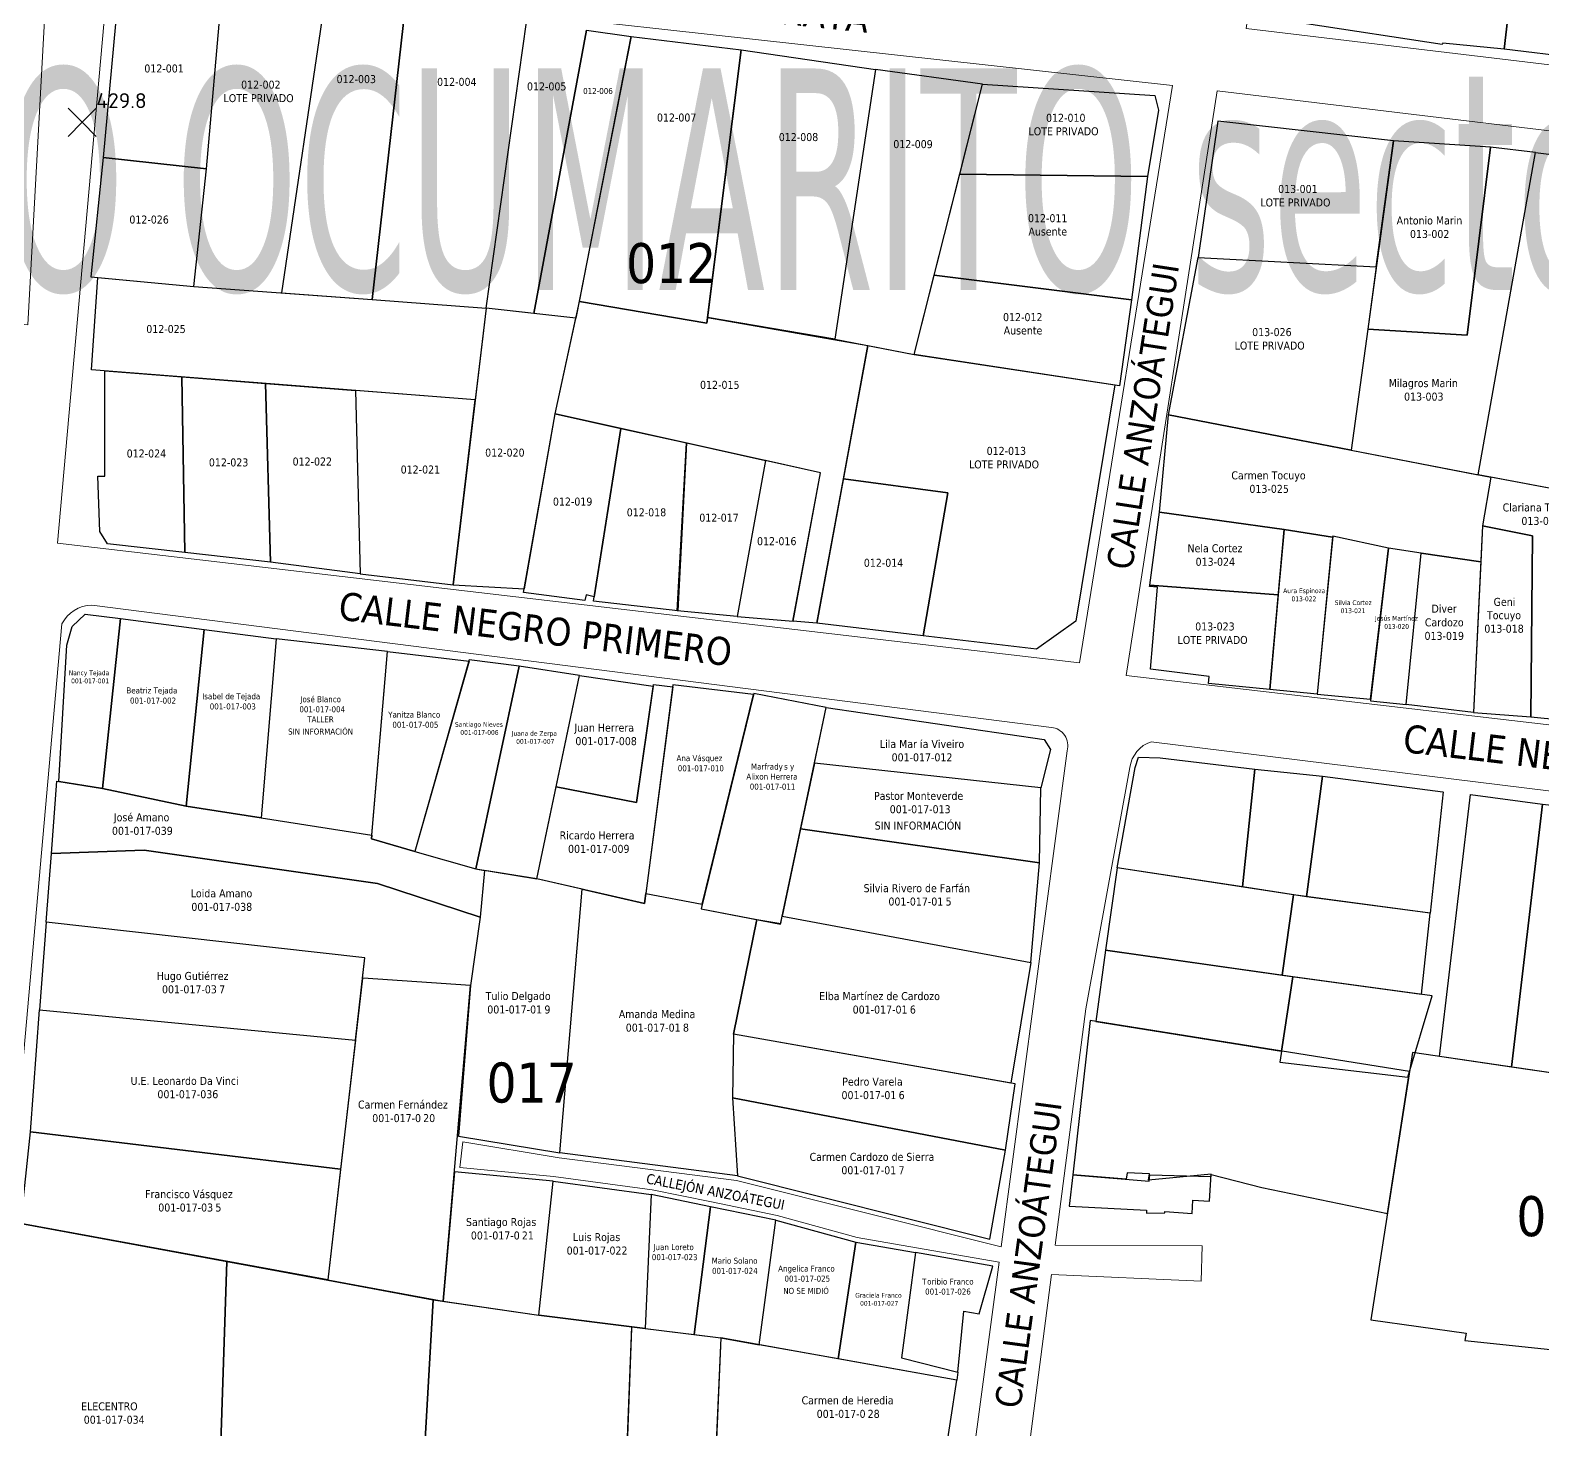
# Model space of a CAD drawing. Header units: metres. Extents: x 2 to 659295185, y -28 to 1124222152.
# Drawn here: x 658789.8 to 658978.8, y 1124504.1 to 1124679 of the extents above; entities that cross this region are included whole.
import ezdxf

# ---------------------------------------------------------------- set-up
doc = ezdxf.new("R2010")
doc.units = ezdxf.units.M
doc.header["$MEASUREMENT"] = 0
doc.layers.get('0').update_dxf_attribs({"linetype": 'CONTINUOUS'})
for name, color, linetype in [('CALLES', 1, 'CONTINUOUS'), ('MANZANA', 30, 'CONTINUOUS'), ('Numero de manzana', 6, 'CONTINUOUS'), ('Parcelas', 140, 'CONTINUOUS'), ('PUNTO-ELEV', 7, 'CONTINUOUS'), ('TEXTOS', 7, 'CONTINUOUS')]:
    doc.layers.add(name, color=color, linetype=linetype)
doc.styles.add('SIMPLEX', font='SIMPLEX', dxfattribs={"width": 1.33})
doc.styles.get("Standard").update_dxf_attribs({"font": 'tahoma.ttf'})

# ---------------------------------------------------------------- blocks, each defined once
blk = doc.blocks.new('SPOTX')
for points in [[(-0.707, -0.707), (0, 0), (0.707, 0.707)], [(0.707, -0.707), (0, 0), (-0.707, 0.707)]]:
    blk.add_lwpolyline(points)

msp = doc.modelspace()

# ---------------------------------------------------------------- linework, layer by layer
at = {"layer": 'MANZANA', "linetype": 'Continuous', "lineweight": 15}
for points in [[(659070.633, 1124663.833), (659075.671, 1124752.697), (658954.07, 1124766.975), (658941.758, 1124679.251), (659070.633, 1124663.833)], [(658723.969, 1124694.177), (658791.945, 1124687.192), (658789.484, 1124642.183), (658721.53, 1124649.97), (658723.969, 1124694.177)], [(658723.969, 1124694.177), (658791.945, 1124687.192), (658789.484, 1124642.183), (658721.53, 1124649.97), (658723.969, 1124694.177)], [(658799.599, 1124686.804), (658932.573, 1124672.123), (658920.936, 1124599.938), (658793.186, 1124614.919), (658799.599, 1124686.804)], [(658938.12, 1124671.441), (659067.632, 1124655.846), (659063.158, 1124582.453), (658926.745, 1124598.365), (658938.12, 1124671.441)]]:
    msp.add_lwpolyline(points, dxfattribs=at)
msp.add_lwpolyline([(658919.3949, 1124588.9652), (658911.1302, 1124526.9494), (658878.0571, 1124535.2641), (658855.914, 1124538.1079), (658843.8451, 1124540.093), (658843.4756, 1124536.898), (658855.212, 1124535.7703), (658867.5185, 1124534.0835), (658874.9355, 1124532.5717), (658883.1378, 1124530.8997), (658893.128, 1124528.1245), (658900.5398, 1124526.8487), (658910.8752, 1124525.0353), (658904.2331, 1124475.1952, -0.42318416), (658903.1075, 1124474.3177), (658786.1198, 1124487.7066, -0.44217942), (658783.587, 1124490.8139), (658793.764, 1124604.8111, -0.28488497), (658797.485, 1124607.158), (658917.4138, 1124591.8888, -0.46506484), (658919.3949, 1124588.9652)], format="xyb", dxfattribs=at)
msp.add_lwpolyline([(658927.2284, 1124586.8755, -0.28617936), (658929.8975, 1124590.0965), (659060.9441, 1124573.8964), (659063.1476, 1124569.745), (659058.4831, 1124461.9178, -0.29082642), (659055.7547, 1124458.9376), (658974.267, 1124466.351), (658913.1992, 1124473.0647, -0.337282), (658911.2085, 1124475.5969), (658917.4144, 1124523.5024), (658936.1167, 1124522.6755), (658936.2646, 1124527.1074), (658917.8917, 1124527.1873), (658921.7176, 1124556.7207)], format="xyb", close=True, dxfattribs=at)
at = {"layer": 'Parcelas', "lineweight": -2}
for p, q in [((658811.813, 1124661.7067), (658813.8191, 1124684.5186)), ((658826.5557, 1124682.5304), (658821.1847, 1124646.1807)), ((658973.9993, 1124676.6669), (658974.876, 1124683.9947)), ((658974.876, 1124683.9947), (658973.9993, 1124676.6669)), ((658832.5105, 1124645.3428), (658836.6599, 1124681.8074)), ((658836.6599, 1124681.8074), (658832.5105, 1124645.3428)), ((658800.4712, 1124679.8295), (658798.8905, 1124663.1241)), ((658846.771, 1124644.2808), (658851.8057, 1124680.028)), ((658846.771, 1124644.2808), (658851.8057, 1124680.028)), ((658859.3362, 1124679.0131), (658852.7543, 1124643.617)), ((658852.7543, 1124643.617), (658859.3362, 1124679.0131)), ((658859.3362, 1124679.0131), (658864.8798, 1124678.2205)), ((658966.2726, 1124677.2457), (658949.3144, 1124679.803)), ((658864.8798, 1124678.2205), (658857.9822, 1124643.037)), ((658858.4313, 1124645.1331), (658864.8798, 1124678.2205)), ((658864.8798, 1124678.2205), (658878.6292, 1124676.5541)), ((658966.3327, 1124677.3832), (658966.2726, 1124677.2457)), ((658973.9993, 1124676.6669), (658966.3327, 1124677.3832)), ((658988.2485, 1124674.8867), (658973.9993, 1124676.6669)), ((658878.6292, 1124676.5541), (658874.3615, 1124642.4098)), ((658874.4483, 1124643.1044), (658878.6292, 1124676.5541)), ((658878.6292, 1124676.5541), (658895.4513, 1124674.101)), ((658895.4513, 1124674.101), (658890.3689, 1124640.392)), ((658895.4513, 1124674.101), (658890.3689, 1124640.392)), ((658908.8266, 1124672.2704), (658895.4513, 1124674.101)), ((658900.2771, 1124638.4854), (658908.8266, 1124672.2704)), ((658905.9837, 1124661.0363), (658908.8266, 1124672.2704)), ((658908.8266, 1124672.2704), (658930.3338, 1124670.8747)), ((658930.3338, 1124670.8747), (658930.802, 1124669.0333)), ((658930.802, 1124669.0333), (658929.4356, 1124660.7452)), ((658938.2115, 1124667.6687), (658935.7709, 1124650.5922)), ((658960.163, 1124665.1986), (658938.2115, 1124667.6687)), ((658960.163, 1124665.1986), (658956.9692, 1124641.6644)), ((658958.0232, 1124649.4314), (658960.163, 1124665.1986)), ((658972.2859, 1124664.3887), (658960.163, 1124665.1986)), ((658969.3762, 1124640.9083), (658972.2859, 1124664.3887)), ((658972.2859, 1124664.3887), (658969.3762, 1124640.9083)), ((658970.7464, 1124623.4624), (658977.9406, 1124663.7552)), ((658970.7464, 1124623.4624), (658977.9406, 1124663.7552)), ((658977.9406, 1124663.7552), (658972.2859, 1124664.3887)), ((658977.9406, 1124663.7552), (658998.7663, 1124661.0553)), ((658798.8905, 1124663.1241), (658797.3484, 1124648.2036)), ((658811.813, 1124661.7067), (658798.8905, 1124663.1241)), ((658798.8905, 1124663.1241), (658811.813, 1124661.7067)), ((658810.2414, 1124646.9903), (658811.813, 1124661.7067)), ((658902.7843, 1124648.393), (658905.9837, 1124661.0363)), ((658905.9837, 1124661.0363), (658929.4356, 1124660.7452)), ((658929.4356, 1124660.7452), (658905.9837, 1124661.0363)), ((658929.4356, 1124660.7452), (658927.4452, 1124645.3332)), ((658932.0476, 1124630.9418), (658935.7709, 1124650.5922)), ((658935.7709, 1124650.5922), (658958.0232, 1124649.4314)), ((658935.7709, 1124650.5922), (658958.0232, 1124649.4314)), ((658900.2771, 1124638.4854), (658902.7843, 1124648.393)), ((658927.4452, 1124645.3332), (658902.7843, 1124648.393)), ((658902.7843, 1124648.393), (658927.4452, 1124645.3332)), ((658958.0232, 1124649.4314), (658956.9692, 1124641.6644)), ((658797.3484, 1124648.2036), (658810.2414, 1124646.9903)), ((658797.4357, 1124636.5671), (658798.2625, 1124648.1176)), ((658798.2625, 1124648.1176), (658810.2414, 1124646.9903)), ((658810.2414, 1124646.9903), (658832.5105, 1124645.3428)), ((658821.1847, 1124646.1807), (658832.5105, 1124645.3428)), ((658832.5105, 1124645.3428), (658846.771, 1124644.2808)), ((658832.5105, 1124645.3428), (658846.771, 1124644.2808)), ((658855.419, 1124631.0752), (658858.4313, 1124645.1331)), ((658858.4313, 1124645.1331), (658874.3615, 1124642.4098)), ((658874.3615, 1124642.4098), (658858.4313, 1124645.1331)), ((658927.4452, 1124645.3332), (658925.9428, 1124634.5877)), ((658846.771, 1124644.2808), (658842.666, 1124609.7141)), ((658846.771, 1124644.2808), (658845.409, 1124632.8118)), ((658852.7543, 1124643.617), (658846.771, 1124644.2808)), ((658857.9822, 1124643.037), (658846.771, 1124644.2808)), ((658857.9822, 1124643.037), (658852.7543, 1124643.617)), ((658855.419, 1124631.0752), (658857.9822, 1124643.037)), ((658874.3615, 1124642.4098), (658874.4483, 1124643.1044)), ((658874.4483, 1124643.1044), (658894.4859, 1124639.5997)), ((658890.3689, 1124640.392), (658874.4483, 1124643.1044)), ((658956.9692, 1124641.6644), (658954.8997, 1124626.5251)), ((658956.9692, 1124641.6644), (658954.8997, 1124626.5251)), ((658956.9692, 1124641.6644), (658969.3762, 1124640.9083)), ((658969.3762, 1124640.9083), (658956.9692, 1124641.6644)), ((658894.4859, 1124639.5997), (658888.1015, 1124604.8951)), ((658890.3689, 1124640.392), (658900.2771, 1124638.4854)), ((658891.4551, 1124622.9624), (658894.4859, 1124639.5997)), ((658894.4859, 1124639.5997), (658900.2771, 1124638.4854)), ((658900.2771, 1124638.4854), (658925.3496, 1124634.6778)), ((658925.9428, 1124634.5877), (658900.2771, 1124638.4854)), ((658845.409, 1124632.8118), (658797.4357, 1124636.5671)), ((658799.1097, 1124623.2661), (658799.1097, 1124636.4361)), ((658799.1097, 1124636.4361), (658808.7302, 1124635.683)), ((658808.7302, 1124635.683), (658809.1057, 1124613.7262)), ((658808.7302, 1124635.683), (658819.1783, 1124634.8651)), ((658809.1057, 1124613.7262), (658808.7302, 1124635.683)), ((658819.1783, 1124634.8651), (658819.8185, 1124612.5243)), ((658819.8185, 1124612.5243), (658819.1783, 1124634.8651)), ((658819.1783, 1124634.8651), (658830.4547, 1124633.9824)), ((658830.4547, 1124633.9824), (658831.027, 1124611.0895)), ((658845.409, 1124632.8118), (658830.4547, 1124633.9824)), ((658830.4547, 1124633.9824), (658831.027, 1124611.0895)), ((658925.3496, 1124634.6778), (658920.4643, 1124605.1796)), ((658842.666, 1124609.7141), (658845.409, 1124632.8118)), ((658851.4574, 1124608.7602), (658855.419, 1124631.0752)), ((658851.5519, 1124609.211), (658855.419, 1124631.0752)), ((658855.419, 1124631.0752), (658863.6003, 1124629.2561)), ((658888.5503, 1124623.7085), (658855.419, 1124631.0752)), ((658930.9208, 1124618.794), (658932.0476, 1124630.9418)), ((658954.8997, 1124626.5251), (658932.0476, 1124630.9418)), ((658932.0476, 1124630.9418), (658972.3518, 1124623.1521)), ((658860.2036, 1124607.6736), (658863.6003, 1124629.2561)), ((658863.6003, 1124629.2561), (658860.2851, 1124608.1881)), ((658863.6003, 1124629.2561), (658871.8009, 1124627.4327)), ((658870.6479, 1124606.4607), (658871.8009, 1124627.4327)), ((658871.8009, 1124627.4327), (658870.7231, 1124606.4568)), ((658871.8009, 1124627.4327), (658881.6957, 1124625.2326)), ((658954.8997, 1124626.5251), (658970.7464, 1124623.4624)), ((658881.6957, 1124625.2326), (658878.159, 1124605.7406)), ((658881.6957, 1124625.2326), (658878.159, 1124605.7406)), ((658888.5503, 1124623.7085), (658881.6957, 1124625.2326)), ((658885.1146, 1124605.175), (658888.5503, 1124623.7085)), ((658885.1355, 1124605.1704), (658888.5503, 1124623.7085)), ((658798.2497, 1124623.2661), (658799.1097, 1124623.2661)), ((658798.475, 1124616.3698), (658798.2497, 1124623.2661)), ((658888.1015, 1124604.8951), (658891.4551, 1124622.9624)), ((658904.4951, 1124621.1888), (658891.4551, 1124622.9624)), ((658891.4551, 1124622.9624), (658904.4951, 1124621.1888)), ((658995.721, 1124618.7246), (658970.7464, 1124623.4624)), ((658972.3518, 1124623.1521), (658971.3135, 1124617.0638)), ((658972.3518, 1124623.1521), (658971.3135, 1124617.0638)), ((658984.8986, 1124620.775), (658972.3518, 1124623.1521)), ((658901.3794, 1124603.3285), (658904.4951, 1124621.1888)), ((658904.4951, 1124621.1888), (658901.3794, 1124603.3285)), ((658929.7227, 1124609.6723), (658930.9208, 1124618.794)), ((658946.492, 1124616.6356), (658930.9208, 1124618.794)), ((658930.9208, 1124618.794), (658946.492, 1124616.6356)), ((658799.4661, 1124614.8077), (658798.475, 1124616.3698)), ((658944.7174, 1124596.6241), (658946.492, 1124616.6356)), ((658946.492, 1124616.6356), (658945.7668, 1124608.4577)), ((658952.5616, 1124615.6449), (658946.492, 1124616.6356)), ((658946.492, 1124616.6356), (658952.5616, 1124615.6449)), ((658971.3135, 1124617.0638), (658970.1743, 1124593.7616)), ((658971.3135, 1124617.0638), (658971.0936, 1124612.5665)), ((658977.5379, 1124615.8069), (658971.3135, 1124617.0638)), ((658971.3135, 1124617.0638), (658977.5379, 1124615.8069)), ((658809.1057, 1124613.7262), (658799.4661, 1124614.8077)), ((658952.5719, 1124615.7744), (658950.6495, 1124596.0479)), ((658952.5616, 1124615.6449), (658950.6495, 1124596.0479)), ((658952.5719, 1124615.7744), (658952.5616, 1124615.6449)), ((658959.5291, 1124614.2745), (658952.5719, 1124615.7744)), ((658959.5291, 1124614.2745), (658952.5719, 1124615.7744)), ((658959.5291, 1124614.2745), (658957.2975, 1124595.2248)), ((658957.3184, 1124595.4035), (658959.5291, 1124614.2745)), ((658963.6346, 1124613.6682), (658959.5291, 1124614.2745)), ((658963.6346, 1124613.6682), (658959.5291, 1124614.2745)), ((658977.3329, 1124593.2075), (658977.5379, 1124615.8069)), ((658977.5379, 1124615.8069), (658977.3329, 1124593.2075)), ((658819.8185, 1124612.5243), (658809.1057, 1124613.7262)), ((658831.027, 1124611.0895), (658819.8185, 1124612.5243)), ((658961.7535, 1124594.7615), (658963.6346, 1124613.6682)), ((658961.7535, 1124594.7615), (658963.6346, 1124613.6682)), ((658971.0936, 1124612.5665), (658963.6346, 1124613.6682)), ((658963.6346, 1124613.6682), (658971.0936, 1124612.5665)), ((658971.0936, 1124612.5665), (658970.1743, 1124593.7616)), ((658831.027, 1124611.0895), (658842.666, 1124609.7141)), ((658842.666, 1124609.7141), (658851.5519, 1124609.211)), ((658859.1289, 1124607.7287), (658851.4574, 1124608.7602)), ((658929.6889, 1124609.5057), (658929.7227, 1124609.6723)), ((658930.6751, 1124609.4187), (658929.6889, 1124609.5057)), ((658929.7227, 1124609.6723), (658945.7668, 1124608.4577)), ((658945.7668, 1124608.4577), (658929.7227, 1124609.6723)), ((658929.7859, 1124599.1772), (658930.6751, 1124609.4187)), ((658859.257, 1124608.4474), (658859.1289, 1124607.7287)), ((658860.2851, 1124608.1881), (658859.257, 1124608.4474)), ((658870.7231, 1124606.4568), (658860.2036, 1124607.6736)), ((658945.7668, 1124608.4577), (658944.7174, 1124596.6241)), ((658795.017, 1124604.4859), (658796.66, 1124606.0522)), ((658796.66, 1124606.0522), (658801.074, 1124605.4877)), ((658798.8091, 1124584.2582), (658801.074, 1124605.4877)), ((658801.074, 1124605.4877), (658798.8091, 1124584.2582)), ((658801.074, 1124605.4877), (658811.5351, 1124604.121)), ((658878.159, 1124605.7406), (658870.6479, 1124606.4607)), ((658878.159, 1124605.7406), (658885.1355, 1124605.1704)), ((658888.1015, 1124604.8951), (658885.1146, 1124605.175)), ((658901.3794, 1124603.3285), (658888.1015, 1124604.8951)), ((658920.4643, 1124605.1796), (658915.5504, 1124601.6503)), ((658794.3598, 1124602.1568), (658795.017, 1124604.4859)), ((658809.2758, 1124582.0363), (658811.5351, 1124604.121)), ((658811.5351, 1124604.121), (658809.2758, 1124582.0363)), ((658811.5351, 1124604.121), (658820.5287, 1124602.9461)), ((658820.5287, 1124602.9461), (658818.6626, 1124580.5738)), ((658820.5287, 1124602.9461), (658818.6626, 1124580.5738)), ((658834.4442, 1124601.3858), (658820.5287, 1124602.9461)), ((658915.5504, 1124601.6503), (658901.3794, 1124603.3285)), ((658793.3794, 1124585.135), (658794.3598, 1124602.1568)), ((658832.4576, 1124577.9699), (658834.4442, 1124601.3858)), ((658832.4957, 1124578.4185), (658834.4442, 1124601.3858)), ((658834.4442, 1124601.3858), (658844.6516, 1124600.1665)), ((658834.4442, 1124601.3858), (658844.6516, 1124600.1665)), ((658844.6634, 1124600.3161), (658837.8734, 1124576.3597)), ((658844.6516, 1124600.1665), (658837.8742, 1124576.3626)), ((658850.913, 1124599.5207), (658844.6634, 1124600.3161)), ((658850.913, 1124599.5207), (658845.4721, 1124574.1987)), ((658845.4721, 1124574.1987), (658850.913, 1124599.5207)), ((658858.4485, 1124598.389), (658850.913, 1124599.5207)), ((658937.125, 1124598.2296), (658929.7859, 1124599.1772)), ((658853.1014, 1124572.955), (658858.4485, 1124598.389)), ((658855.5167, 1124584.4439), (658858.4485, 1124598.389)), ((658858.4485, 1124598.389), (658867.6466, 1124597.0165)), ((658865.5633, 1124582.5154), (658867.6822, 1124597.264)), ((658867.6822, 1124597.264), (658870.0943, 1124596.9696)), ((658937.0539, 1124597.3726), (658937.125, 1124598.2296)), ((658944.7174, 1124596.6241), (658937.0539, 1124597.3726)), ((658867.6466, 1124597.0165), (658865.5633, 1124582.5154)), ((658870.0943, 1124596.9696), (658866.5566, 1124569.8897)), ((658870.1267, 1124597.2175), (658866.7185, 1124571.1291)), ((658880.2006, 1124595.9769), (658870.1267, 1124597.2175)), ((658880.2315, 1124596.1032), (658873.6483, 1124569.1968)), ((658873.7909, 1124569.7797), (658880.2006, 1124595.9769)), ((658889.2655, 1124594.3637), (658880.2315, 1124596.1032)), ((658950.6495, 1124596.0479), (658944.7174, 1124596.6241)), ((658950.6495, 1124596.0479), (658957.3184, 1124595.4035)), ((658883.5699, 1124567.3067), (658889.2655, 1124594.3637)), ((658887.7989, 1124587.3964), (658889.2655, 1124594.3637)), ((658889.2655, 1124594.3637), (658916.5174, 1124590.3901)), ((658957.2975, 1124595.2248), (658961.7535, 1124594.7615)), ((658970.1743, 1124593.7616), (658961.7535, 1124594.7615)), ((658970.1743, 1124593.7616), (658977.3329, 1124593.2075)), ((658977.3329, 1124593.2075), (658981.1129, 1124592.8182)), ((658916.5174, 1124590.3901), (658917.2983, 1124589.1094)), ((658917.2983, 1124589.1094), (658916.0844, 1124584.3415)), ((658927.8753, 1124586.8621), (658928.3175, 1124588.1694)), ((658928.3175, 1124588.1694), (658930.9962, 1124588.0851)), ((658930.9962, 1124588.0851), (658942.8504, 1124586.6563)), ((658887.7989, 1124587.3964), (658886.0727, 1124579.1961)), ((658916.0844, 1124584.3415), (658887.7989, 1124587.3964)), ((658916.0844, 1124584.3415), (658887.7989, 1124587.3964)), ((658925.6466, 1124574.3287), (658927.8753, 1124586.8621)), ((658942.8504, 1124586.6563), (658941.2851, 1124571.9393)), ((658941.2851, 1124571.9393), (658942.8504, 1124586.6563)), ((658942.8504, 1124586.6563), (658951.3042, 1124585.7719)), ((658792.4502, 1124576.1406), (658793.1326, 1124585.1749)), ((658792.4502, 1124576.1406), (658793.1326, 1124585.1749)), ((658793.1326, 1124585.1749), (658798.8091, 1124584.2582)), ((658798.8091, 1124584.2582), (658793.3794, 1124585.135)), ((658798.8091, 1124584.2582), (658809.2758, 1124582.0363)), ((658809.2758, 1124582.0363), (658798.8091, 1124584.2582)), ((658853.1014, 1124572.955), (658855.5167, 1124584.4439)), ((658855.5167, 1124584.4439), (658865.5633, 1124582.5154)), ((658865.5633, 1124582.5154), (658855.5167, 1124584.4439)), ((658915.9433, 1124574.9552), (658916.0844, 1124584.3415)), ((658951.3042, 1124585.7719), (658949.3021, 1124570.7144)), ((658949.3021, 1124570.7144), (658951.3042, 1124585.7719)), ((658951.3042, 1124585.7719), (658966.3496, 1124583.831)), ((658966.3694, 1124583.8286), (658964.7368, 1124568.6663)), ((658965.9437, 1124550.7367), (658969.7874, 1124583.5121)), ((658969.7874, 1124583.5121), (658978.7844, 1124582.2874)), ((658978.7844, 1124582.2874), (658974.9281, 1124549.4229)), ((658974.9281, 1124549.4229), (658978.7844, 1124582.2874)), ((658978.7844, 1124582.2874), (658990.8582, 1124580.928)), ((658809.2758, 1124582.0363), (658818.6626, 1124580.5738)), ((658818.6626, 1124580.5738), (658809.2758, 1124582.0363)), ((658818.6626, 1124580.5738), (658832.4957, 1124578.4185)), ((658818.6626, 1124580.5738), (658832.4957, 1124578.4185)), ((658832.4957, 1124578.4185), (658832.4576, 1124577.9699)), ((658886.0727, 1124579.1961), (658883.7759, 1124568.2853)), ((658886.0727, 1124579.1961), (658915.9433, 1124574.9552)), ((658915.9433, 1124574.9552), (658886.0727, 1124579.1961)), ((658804.0134, 1124576.5382), (658792.4502, 1124576.1406)), ((658792.4502, 1124576.1406), (658804.0134, 1124576.5382)), ((658833.2151, 1124572.354), (658804.0134, 1124576.5382)), ((658804.0134, 1124576.5382), (658833.2151, 1124572.354)), ((658832.4576, 1124577.9699), (658837.8734, 1124576.3597)), ((658837.8742, 1124576.3626), (658832.4576, 1124577.9699)), ((658791.8002, 1124567.5351), (658792.4502, 1124576.1406)), ((658791.8002, 1124567.5351), (658792.4502, 1124576.1406)), ((658837.8734, 1124576.3597), (658845.4721, 1124574.1987)), ((658837.8734, 1124576.3597), (658845.4721, 1124574.1987)), ((658914.8675, 1124562.5184), (658915.9433, 1124574.9552)), ((658845.4721, 1124574.1987), (658846.5838, 1124574.0174)), ((658845.4721, 1124574.1987), (658853.1014, 1124572.955)), ((658845.4721, 1124574.1987), (658853.1014, 1124572.955)), ((658846.5838, 1124574.0174), (658846.0212, 1124568.1772)), ((658846.5838, 1124574.0174), (658846.0212, 1124568.1772)), ((658853.1014, 1124572.955), (658846.5838, 1124574.0174)), ((658858.7565, 1124571.6667), (658853.1014, 1124572.955)), ((658866.5566, 1124569.8897), (658853.1014, 1124572.955)), ((658925.6466, 1124574.3287), (658924.174, 1124564.0436)), ((658941.2851, 1124571.9393), (658925.6466, 1124574.3287)), ((658947.6908, 1124570.9606), (658925.6466, 1124574.3287)), ((658846.0212, 1124568.1772), (658833.2151, 1124572.354)), ((658833.2151, 1124572.354), (658846.0212, 1124568.1772)), ((658856.001, 1124538.7017), (658858.7565, 1124571.6667)), ((658856.001, 1124538.7017), (658858.7565, 1124571.6667)), ((658858.7565, 1124571.6667), (658866.5566, 1124569.8897)), ((658866.5566, 1124569.8897), (658866.7185, 1124571.1291)), ((658866.7185, 1124571.1291), (658873.7909, 1124569.7797)), ((658866.7185, 1124571.1291), (658873.7909, 1124569.7797)), ((658949.3021, 1124570.7144), (658941.2851, 1124571.9393)), ((658946.25, 1124560.9032), (658947.6908, 1124570.9606)), ((658947.6908, 1124570.9606), (658946.25, 1124560.9032)), ((658964.7368, 1124568.6663), (658947.6908, 1124570.9606)), ((658873.7909, 1124569.7797), (658873.6483, 1124569.1968)), ((658873.6483, 1124569.1968), (658880.6229, 1124567.8681)), ((658873.6483, 1124569.1968), (658883.5699, 1124567.3067)), ((658964.7368, 1124568.6663), (658949.3021, 1124570.7144)), ((658791.8002, 1124567.5351), (658790.9716, 1124556.5664)), ((658831.6002, 1124563.0677), (658791.8002, 1124567.5351)), ((658831.6002, 1124563.0677), (658791.8002, 1124567.5351)), ((658846.0212, 1124568.1772), (658844.8015, 1124559.6328)), ((658846.0212, 1124568.1772), (658844.8015, 1124559.6328)), ((658877.6997, 1124553.5331), (658880.6229, 1124567.8681)), ((658880.6229, 1124567.8681), (658877.6997, 1124553.5331)), ((658880.6229, 1124567.8681), (658883.5866, 1124567.3862)), ((658883.5866, 1124567.3862), (658883.7759, 1124568.2853)), ((658883.7759, 1124568.2853), (658914.8675, 1124562.5184)), ((658883.7759, 1124568.2853), (658914.8675, 1124562.5184)), ((658963.6581, 1124558.5235), (658964.7368, 1124568.6663)), ((658924.174, 1124564.0436), (658922.9668, 1124555.125)), ((658947.5794, 1124560.7215), (658924.174, 1124564.0436)), ((658924.174, 1124564.0436), (658946.25, 1124560.9032)), ((658830.44, 1124552.8123), (658831.6002, 1124563.0677)), ((658831.3273, 1124560.5363), (658831.6002, 1124563.0677)), ((658914.8675, 1124562.5184), (658912.3476, 1124547.4375)), ((658831.3273, 1124560.5363), (658826.9968, 1124522.8416)), ((658831.3915, 1124560.5363), (658831.3273, 1124560.5363)), ((658831.3915, 1124560.5363), (658831.3273, 1124560.5363)), ((658844.8015, 1124559.6328), (658831.3915, 1124560.5363)), ((658844.8015, 1124559.6328), (658831.3915, 1124560.5363)), ((658841.4103, 1124520.1595), (658844.8015, 1124559.6328)), ((658844.8015, 1124559.6328), (658843.3213, 1124540.7872)), ((658844.8015, 1124559.6328), (658843.3213, 1124540.7872)), ((658947.5804, 1124560.7214), (658945.9643, 1124550.0329)), ((658946.174, 1124551.4272), (658947.5794, 1124560.7215)), ((658946.25, 1124560.9032), (658963.6581, 1124558.5235)), ((658947.5794, 1124560.7215), (658947.5794, 1124560.7215)), ((658964.9885, 1124558.3416), (658947.5804, 1124560.7214)), ((658961.9578, 1124548.1841), (658964.9885, 1124558.3416)), ((658789.8443, 1124541.3265), (658790.9716, 1124556.5664)), ((658790.9716, 1124556.5664), (658830.44, 1124552.8123)), ((658790.9716, 1124556.5664), (658830.44, 1124552.8123)), ((658922.2755, 1124555.2351), (658920.0867, 1124535.959)), ((658962.1652, 1124548.8792), (658922.2755, 1124555.2351)), ((658922.9668, 1124555.125), (658946.174, 1124551.4272)), ((658830.44, 1124552.8123), (658828.5855, 1124536.6706)), ((658830.44, 1124552.8123), (658830.44, 1124552.8123)), ((658877.6997, 1124553.5331), (658877.5448, 1124545.5847)), ((658877.6997, 1124553.5331), (658877.5448, 1124545.5847)), ((658877.6997, 1124553.5331), (658877.5448, 1124545.5847)), ((658912.3476, 1124547.4375), (658877.6997, 1124553.5331)), ((658912.8794, 1124547.3439), (658877.6997, 1124553.5331)), ((658945.9643, 1124550.0329), (658961.9578, 1124548.1841)), ((658962.53, 1124551.2359), (658957.3593, 1124517.8338)), ((659000.3775, 1124545.7014), (658962.53, 1124551.2359)), ((658974.9281, 1124549.4229), (658965.9437, 1124550.7367)), ((658959.4176, 1124531.1306), (658962.1652, 1124548.8792)), ((658987.0789, 1124547.6461), (658974.9281, 1124549.4229)), ((658911.675, 1124539.0509), (658912.8794, 1124547.3439)), ((658877.5448, 1124545.5847), (658878.1689, 1124535.8547)), ((658877.5448, 1124545.5847), (658878.1689, 1124535.8547)), ((658911.675, 1124539.0509), (658877.5448, 1124545.5847)), ((658877.5448, 1124545.5847), (658878.1689, 1124535.8547)), ((658877.5448, 1124545.5847), (658911.675, 1124539.0509)), ((658788.619, 1124529.8919), (658789.8443, 1124541.3265)), ((658828.5855, 1124536.6706), (658789.8443, 1124541.3265)), ((658789.8443, 1124541.3265), (658828.5855, 1124536.6706)), ((658843.3213, 1124540.7872), (658856.001, 1124538.7017)), ((658878.1689, 1124535.8547), (658856.001, 1124538.7017)), ((658878.1689, 1124535.8547), (658856.001, 1124538.7017)), ((658909.7366, 1124527.9184), (658911.675, 1124539.0509)), ((658828.5855, 1124536.6706), (658826.9968, 1124522.8416)), ((658842.8093, 1124536.3593), (658841.4103, 1124520.1595)), ((658855.1425, 1124535.1742), (658842.8093, 1124536.3593)), ((658853.3751, 1124518.42), (658855.1425, 1124535.1742)), ((658853.3751, 1124518.42), (658855.1425, 1124535.1742)), ((658855.1425, 1124535.1742), (658867.4178, 1124533.4917)), ((658878.1689, 1124535.8547), (658909.7366, 1124527.9184)), ((658920.0867, 1124535.959), (658919.6445, 1124532.064)), ((658920.0867, 1124535.959), (658929.6259, 1124535.1915)), ((658926.7452, 1124535.4233), (658920.0867, 1124535.959)), ((658926.8699, 1124536.2135), (658926.7452, 1124535.4233)), ((658926.8699, 1124536.2135), (658926.7452, 1124535.4233)), ((658929.6863, 1124536.0706), (658926.8699, 1124536.2135)), ((658929.6863, 1124536.0706), (658926.8699, 1124536.2135)), ((658929.5379, 1124535.2845), (658929.6863, 1124536.0706)), ((658929.5379, 1124535.2845), (658929.6863, 1124536.0706)), ((658937.3775, 1124536.0492), (658929.5379, 1124535.2845)), ((658937.3775, 1124536.0492), (658929.5379, 1124535.2845)), ((658929.6259, 1124535.1915), (658929.7406, 1124535.9832)), ((658929.7406, 1124535.9832), (658937.3598, 1124535.7423)), ((658937.1821, 1124532.6548), (658937.3775, 1124536.0492)), ((658937.3598, 1124535.7423), (658937.3749, 1124536.0044)), ((658937.3749, 1124536.0044), (658943.7274, 1124534.3644)), ((658867.4178, 1124533.4917), (658866.6341, 1124516.7634)), ((658867.4178, 1124533.4917), (658866.6341, 1124516.7634)), ((658874.8156, 1124531.9837), (658867.4178, 1124533.4917)), ((658943.7274, 1124534.3644), (658959.4176, 1124531.1306)), ((658874.8156, 1124531.9837), (658872.7865, 1124515.9948)), ((658872.7865, 1124515.9948), (658874.8156, 1124531.9837)), ((658882.9974, 1124530.316), (658874.8156, 1124531.9837)), ((658919.6445, 1124532.064), (658929.2916, 1124531.5645)), ((658929.2916, 1124531.5645), (658929.2916, 1124531.1845)), ((658929.2916, 1124531.1845), (658931.6121, 1124531.2179)), ((658931.6121, 1124531.2179), (658931.6055, 1124531.3678)), ((658931.6055, 1124531.3678), (658935.0162, 1124531.1152)), ((658935.0162, 1124531.1152), (658935.1066, 1124532.7928)), ((658935.1066, 1124532.7928), (658937.1821, 1124532.6548)), ((658840.1492, 1124520.3429), (658788.619, 1124529.8919)), ((658826.9968, 1124522.8416), (658788.619, 1124529.8919)), ((658788.619, 1124529.8919), (658814.3841, 1124525.1174)), ((658880.8795, 1124514.7232), (658882.9974, 1124530.316)), ((658880.8795, 1124514.7232), (658882.9974, 1124530.316)), ((658882.9974, 1124530.316), (658892.9965, 1124527.5383)), ((658892.9965, 1124527.5383), (658890.7756, 1124512.9484)), ((658890.7756, 1124512.9484), (658892.9965, 1124527.5383)), ((658892.9965, 1124527.5383), (658900.4371, 1124526.2576)), ((658900.4371, 1124526.2576), (658898.6903, 1124513.0728)), ((658900.4371, 1124526.2576), (658898.6903, 1124513.0728)), ((658910.1192, 1124524.5588), (658900.4371, 1124526.2576)), ((658814.3841, 1124525.1174), (658813.1368, 1124487.5993)), ((658813.1368, 1124487.5993), (658814.3841, 1124525.1174)), ((658814.3841, 1124525.1174), (658826.9899, 1124522.7814)), ((658908.388, 1124518.6054), (658910.1192, 1124524.5588)), ((658826.9899, 1124522.7814), (658840.1492, 1124520.3429)), ((658826.9968, 1124522.8416), (658841.4103, 1124520.1595)), ((658838.0623, 1124484.2031), (658840.1492, 1124520.3429)), ((658840.1492, 1124520.3429), (658838.0623, 1124484.2031)), ((658840.1492, 1124520.3429), (658853.3751, 1124518.42)), ((658841.4103, 1124520.1595), (658853.3751, 1124518.42)), ((658853.3751, 1124518.42), (658864.9664, 1124516.9718)), ((658866.6341, 1124516.7634), (658853.3751, 1124518.42)), ((658905.7254, 1124511.3207), (658906.4959, 1124518.9318)), ((658906.4959, 1124518.9318), (658908.388, 1124518.6054)), ((658863.5684, 1124481.1081), (658864.9664, 1124516.9718)), ((658864.9605, 1124516.821), (658863.5925, 1124481.7276)), ((658864.9664, 1124516.9718), (658876.0918, 1124515.5818)), ((658866.6341, 1124516.7634), (658872.7865, 1124515.9948)), ((658872.7865, 1124515.9948), (658876.0918, 1124515.5818)), ((658957.3593, 1124517.8338), (658969.2464, 1124516.1919)), ((658969.2464, 1124516.1919), (658969.1072, 1124515.2421)), ((658876.0918, 1124515.5818), (658874.6387, 1124481.2826)), ((658876.0918, 1124515.5818), (658875.5762, 1124503.4127)), ((658876.0918, 1124515.5818), (658880.8795, 1124514.7232)), ((658905.6206, 1124510.286), (658876.0918, 1124515.5818)), ((658890.7756, 1124512.9484), (658880.8795, 1124514.7232)), ((658969.1072, 1124515.2421), (658994.1333, 1124512.6503)), ((658905.6206, 1124510.286), (658890.7756, 1124512.9484)), ((658898.6903, 1124513.0728), (658905.7254, 1124511.3207)), ((658898.6903, 1124513.0728), (658905.7254, 1124511.3207)), ((658903.7148, 1124498.1852), (658905.6206, 1124510.286)), ((658905.7254, 1124511.3207), (658905.6206, 1124510.286))]:
    msp.add_line(p, q, dxfattribs=at)

# ---------------------------------------------------------------- block references
at = {"layer": 'PUNTO-ELEV', "linetype": 'Continuous', "xscale": 2.5, "yscale": 2.5, "zscale": 2.5}
msp.add_blockref('SPOTX', (658796.2865, 1124667.509, 436.5655), dxfattribs=at)

# ---------------------------------------------------------------- texts
at = {"layer": 'CALLES', "color": 0}
for s, height, rotation, p in [('CALLE GRAN DEMOCRATA', 3.5, 354.057158, (658840.6451, 1124684.2856)), ('CALLE ANZOÁTEGUI', 3.25, 81.208186, (658927.4887, 1124611.4403)), ('CALLE NEGRO PRIMERO', 3.5, 353.188005, (658828.1951, 1124605.3856)), ('CALLE NEGRO PRIMERO', 3.5, 353.188005, (658961.2296, 1124588.8275)), ('CALLE ANZOÁTEGUI', 3.25, 82.283349, (658913.5323, 1124506.6552))]:
    msp.add_text(s, height=height, rotation=rotation, dxfattribs=at).set_placement(p)
at = {"layer": 'Numero de manzana', "lineweight": -2}
for s, p in [('012', (658864.2666, 1124647.4124)), ('017', (658846.8291, 1124545.0029)), ('016', (658975.5298, 1124528.3044))]:
    msp.add_text(s, height=5, dxfattribs=at).set_placement(p)
at = {"layer": 'Parcelas', "lineweight": -2}
for s, height, p in [('012-001', 1, (658804.0536, 1124673.7369)), ('012-003', 1, (658828.0793, 1124672.409)), ('012-004', 1, (658840.6461, 1124672.066)), ('LOTE PRIVADO', 1, (658813.953, 1124670.0271)), ('012-002', 1, (658816.1508, 1124671.7145)), ('012-005', 1, (658851.8803, 1124671.4943)), ('012-006', 0.75, (658858.9026, 1124671.0476)), ('012-007', 1, (658868.1201, 1124667.6068)), ('012-010', 1, (658916.7506, 1124667.5726)), ('012-008', 1, (658883.3483, 1124665.1631)), ('012-009', 1, (658897.657, 1124664.2852)), ('LOTE PRIVADO', 1, (658914.5552, 1124665.8851)), ('013-001', 1, (658945.7579, 1124658.6757)), ('LOTE PRIVADO', 1, (658943.5346, 1124656.9882)), ('012-026', 1, (658802.1862, 1124654.8537)), ('012-011', 1, (658914.4972, 1124655.0264)), ('Ausente', 1, (658914.5496, 1124653.3597)), ('Antonio Marin', 1, (658960.5655, 1124654.7363)), ('013-002', 1, (658962.2301, 1124653.0488)), ('012-012', 1, (658911.3768, 1124642.6582)), ('012-025', 1, (658804.2978, 1124641.1728)), ('Ausente', 1, (658911.4547, 1124640.9915)), ('013-026', 1, (658942.5093, 1124640.7907)), ('LOTE PRIVADO', 1, (658940.3192, 1124639.1032)), ('012-015', 1, (658873.5076, 1124634.1973)), ('Milagros Marin', 1, (658959.5722, 1124634.4115)), ('013-003', 1, (658961.4963, 1124632.724)), ('012-024', 1, (658801.8495, 1124625.6163)), ('012-022', 1, (658822.5859, 1124624.6145)), ('012-020', 1, (658846.6494, 1124625.7276)), ('012-013', 1, (658909.3249, 1124625.9407)), ('012-023', 1, (658812.1216, 1124624.5032)), ('012-021', 1, (658836.0927, 1124623.6127)), ('LOTE PRIVADO', 1, (658907.1184, 1124624.2532)), ('Carmen Tocuyo', 1, (658939.9054, 1124622.8835)), ('013-025', 1, (658942.1657, 1124621.1961)), ('012-019', 1, (658855.1176, 1124619.6054)), ('012-018', 1, (658864.3472, 1124618.2636)), ('012-017', 1, (658873.4126, 1124617.5927)), ('Clariana Tocuyo', 1, (658973.8146, 1124618.8754)), ('013-017', 1, (658976.1604, 1124617.1879)), ('012-016', 1, (658880.629, 1124614.6576)), ('Nela Cortez', 1, (658934.43, 1124613.7722)), ('012-014', 1, (658893.9763, 1124611.9565)), ('013-024', 1, (658935.4401, 1124612.0847)), ('Aura Espinoza', 0.6, (658946.3889, 1124608.6627)), ('013-022', 0.6, (658947.4269, 1124607.6502)), ('Silvia Cortez', 0.6, (658952.8259, 1124607.1761)), ('013-021', 0.6, (658953.5716, 1124606.1636)), ('Diver', 1, (658964.9294, 1124606.2227)), ('Geni', 1, (658972.6863, 1124607.072)), ('013-023', 1, (658935.3914, 1124604.0007)), ('Jesús Martínez', 0.6, (658957.8617, 1124605.2128)), ('013-020', 0.6, (658959.0166, 1124604.2003)), ('Cardozo', 1, (658964.0953, 1124604.511)), ('Tocuyo', 1, (658971.8548, 1124605.4053)), ('LOTE PRIVADO', 1, (658933.1848, 1124602.3132)), ('013-019', 1, (658964.051, 1124602.8235)), ('013-018', 1, (658971.5221, 1124603.7158)), ('Nancy Tejada', 0.6, (658794.609, 1124598.41)), ('001-', 0.6, (658794.9054, 1124597.3979)), ('017-001', 0.6, (658796.5567, 1124597.3979)), ('Beatriz Tejada', 0.75, (658801.8167, 1124596.127)), ('001-', 0.75, (658802.2627, 1124594.8619)), ('017-002', 0.75, (658804.3268, 1124594.8619)), ('Isabel de Tejada', 0.75, (658811.2809, 1124595.3936)), ('José Blanco', 0.75, (658823.554, 1124595.0277)), ('001-', 0.75, (658812.2293, 1124594.1285)), ('017-003', 0.75, (658814.2934, 1124594.1285)), ('001-017-004', 0.75, (658823.4351, 1124593.7746)), ('Yanitza Blanco', 0.75, (658834.5308, 1124593.1057)), ('SIN INFORMACIÓN', 0.75, (658822.0272, 1124590.9926)), ('TALLER', 0.75, (658824.4171, 1124592.5246)), ('001-', 0.75, (658835.053, 1124591.8406)), ('017-005', 0.75, (658837.1172, 1124591.8406)), ('Santiago Nieves', 0.6, (658842.8703, 1124591.9565)), ('Juan Herrera', 1, (658857.799, 1124591.3517)), ('001-017-006', 0.6, (658843.5499, 1124590.9541)), ('Juana de Zerpa', 0.6, (658849.9714, 1124590.8336)), ('001-017-007', 0.6, (658850.5254, 1124589.8311)), ('001-', 1, (658857.9278, 1124589.6649)), ('017-008', 1, (658860.68, 1124589.6649)), ('Lila Mar', 1, (658895.9799, 1124589.3148)), ('í', 1, (658900.9676, 1124589.3148)), ('a Viveiro', 1, (658901.3316, 1124589.3148)), ('Ana Vásquez', 0.75, (658870.5706, 1124587.6673)), ('001-017-012', 1, (658897.4449, 1124587.6441)), ('001-', 0.75, (658870.7253, 1124586.4022)), ('017-010', 0.75, (658872.7894, 1124586.4022)), ('Alixon Herrera', 0.75, (658879.292, 1124585.3607)), ('Marfrady', 0.75, (658879.8791, 1124586.6107)), ('s', 0.75, (658884.0128, 1124586.6107)), (' y', 0.75, (658884.4732, 1124586.6107)), ('001-017-011', 0.75, (658879.7213, 1124584.1076)), ('Pastor Monteverde', 1, (658895.2454, 1124582.8264)), ('001-017-013', 1, (658897.213, 1124581.1556)), ('José Amano', 1, (658800.2465, 1124580.1488)), ('SIN INFORMACIÓN', 1, (658895.338, 1124579.1129)), ('001-017-039', 1, (658800.004, 1124578.4613)), ('Ricardo Herrera', 1, (658855.9534, 1124577.891)), ('001-', 1, (658857.0105, 1124576.2042)), ('017-009', 1, (658859.7627, 1124576.2042)), ('Loida Amano', 1, (658809.8428, 1124570.6452)), ('Silvia Rivero de Farfán', 1, (658893.9436, 1124571.2911)), ('001-017-038', 1, (658809.9294, 1124568.9557)), ('001-017-01', 1, (658897.0509, 1124569.6203)), ('5', 1, (658904.1969, 1124569.6203)), ('Hugo Gutiérrez', 1, (658805.6035, 1124560.3197)), ('001-017-03', 1, (658806.2594, 1124558.649)), ('7', 1, (658813.4054, 1124558.649)), ('Tulio Delgado', 1, (658846.7131, 1124557.8149)), ('Elba Martínez de Cardozo', 1, (658888.3936, 1124557.802)), ('001-017-01', 1, (658846.913, 1124556.1281)), ('9', 1, (658854.0589, 1124556.1281)), ('Amanda Medina', 1, (658863.3538, 1124555.5495)), ('001-017-01', 1, (658892.5826, 1124556.1166)), ('6', 1, (658899.7286, 1124556.1166)), ('001-017-01', 1, (658864.2222, 1124553.86)), ('8', 1, (658871.3682, 1124553.86)), ('U.E. Leonardo Da Vinci', 1, (658802.3422, 1124547.2095)), ('Pedro Varela', 1, (658891.276, 1124547.1128)), ('001-017-036', 1, (658805.6908, 1124545.5387)), ('001-017-01', 1, (658891.1854, 1124545.4273)), ('6', 1, (658898.3314, 1124545.4273)), ('Carmen Fernández', 1, (658830.7575, 1124544.2436)), ('001-017-0', 1, (658832.5336, 1124542.5561)), ('20', 1, (658838.9026, 1124542.5561)), ('Carmen Cardozo de Sierra', 1, (658887.1978, 1124537.7109)), ('001-017-01', 1, (658891.1693, 1124536.0402)), ('7', 1, (658898.3153, 1124536.0402)), ('Francisco Vásquez', 1, (658804.1514, 1124533.0496)), ('001-017-03', 1, (658805.7945, 1124531.3788)), ('5', 1, (658812.9405, 1124531.3788)), ('Santiago Rojas', 1, (658844.2545, 1124529.5723)), ('001-017-0', 1, (658844.8647, 1124527.8848)), ('21', 1, (658851.2337, 1124527.8848)), ('Luis Rojas', 1, (658857.604, 1124527.6863)), ('Juan Loreto', 0.75, (658867.6902, 1124526.5536)), ('001-017-022', 1, (658856.832, 1124525.9988)), ('001-017-023', 0.75, (658867.4827, 1124525.3006)), ('Mario Solano', 0.75, (658874.9599, 1124524.8539)), ('001-017-024', 0.75, (658875.0034, 1124523.5883)), ('Angelica Franco', 0.75, (658883.2658, 1124523.8724)), ('NO SE MIDIÓ', 0.75, (658883.9052, 1124521.0872)), ('001-017-025', 0.75, (658884.0601, 1124522.6193)), ('T', 0.75, (658901.2509, 1124522.2532)), ('001-017-026', 0.75, (658901.6409, 1124521.0001)), ('o', 0.75, (658901.8909, 1124522.2532)), ('ribio Franco', 0.75, (658902.451, 1124522.2532)), ('Graciela Franco', 0.6, (658892.8965, 1124520.6026)), ('001-017-027', 0.6, (658893.5093, 1124519.6001)), ('ELECENTRO', 1, (658796.1475, 1124506.5289)), ('Carmen de Heredia', 1, (658886.1963, 1124507.2825)), ('001-017-0', 1, (658888.0872, 1124505.593)), ('28', 1, (658894.4562, 1124505.593)), ('001-017-034', 1, (658796.4841, 1124504.8582))]:
    msp.add_text(s, height=height, dxfattribs=at).set_placement(p)
msp.add_text('CALLEJÓN ANZOÁTEGUI', height=1.25, rotation=348.980689, dxfattribs=at).set_placement((658866.7013, 1124534.9182))
at = {"layer": 'PUNTO-ELEV', "linetype": 'Continuous', "style": 'SIMPLEX'}
msp.add_text('429.8', height=1.875, dxfattribs=at).set_placement((658798.0543, 1124669.2768, 436.5655))
at = {"layer": 'TEXTOS', "color": 0, "width": 0.6}
msp.add_text('BARRIO OCUMARITO sector 2', height=27.699362, dxfattribs=at).set_placement((658726.323, 1124646.5337))

doc.saveas('drawing.dxf')
